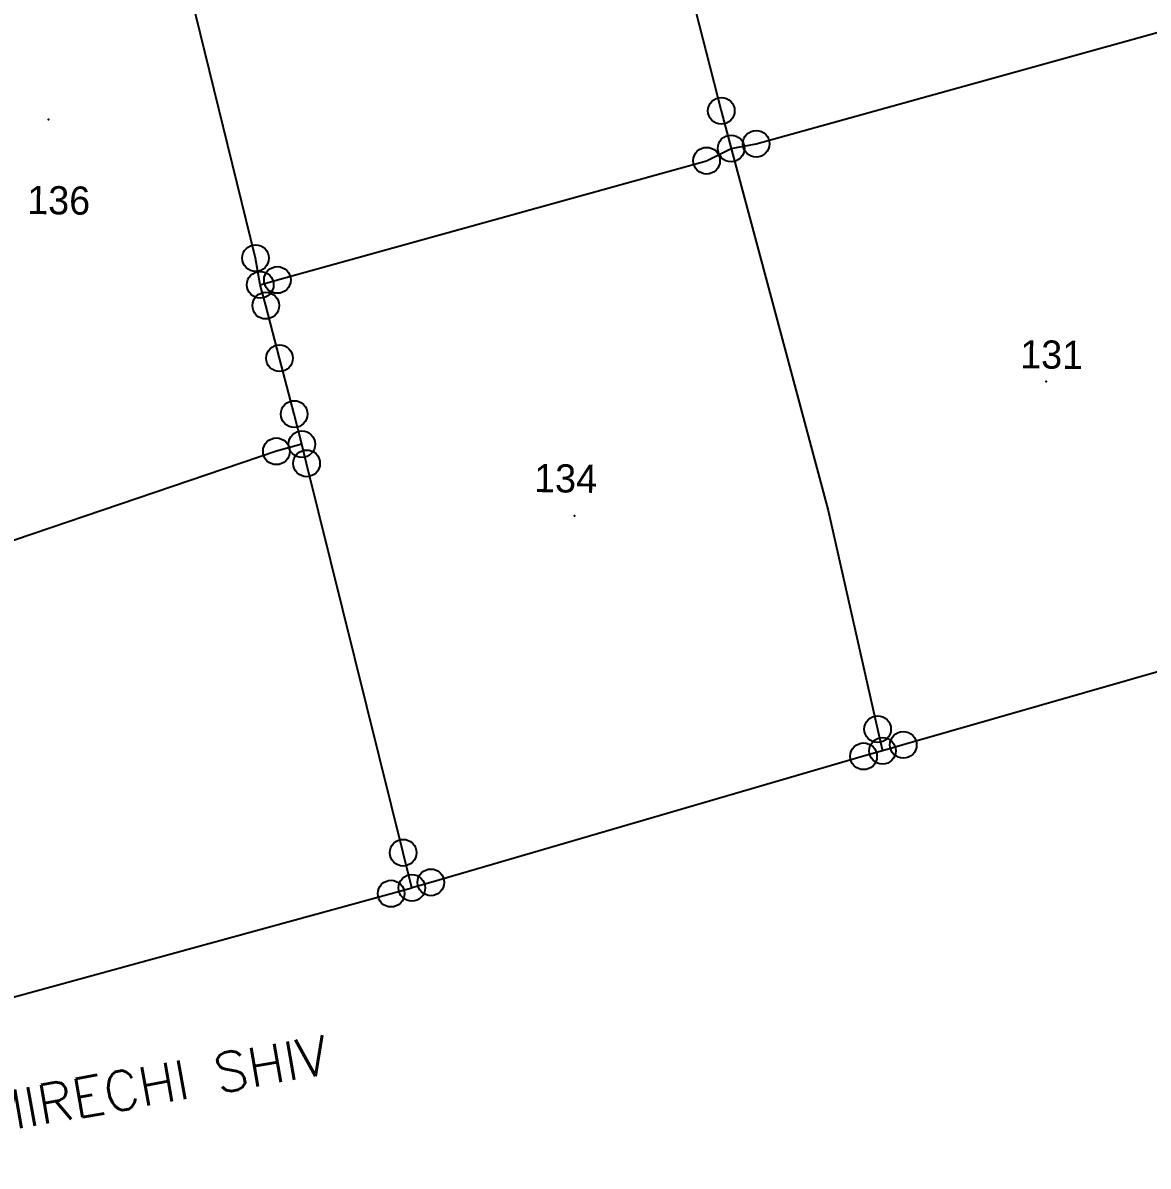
# Model space of a CAD drawing. Header units: metres. Extents: x 272249 to 276425, y 2131498 to 2137677.
# Drawn here: x 274642.9 to 274971.2, y 2135285.5 to 2135619.1 of the extents above; entities that cross this region are included whole.
import ezdxf

# ---------------------------------------------------------------- set-up
doc = ezdxf.new("R2010")
doc.units = ezdxf.units.M
for name, color, linetype in [('POINT_PARCEL', 7, 'Continuous'), ('POLY_PARCEL', 6, 'Continuous'), ('TEXT_MAPOUT', 7, 'Continuous'), ('TEXT_PARCEL', 7, 'Continuous'), ('V_BOUND_LINE', 7, 'Continuous')]:
    doc.layers.add(name, color=color, linetype=linetype)
doc.styles.get("Standard").update_dxf_attribs({"font": 'simplex.shx'})
doc.styles.add('TEXT_MAP', font='')
doc.styles.get('TEXT_MAP').set_extended_font_data('Kruti Dev 050')

msp = doc.modelspace()

# ---------------------------------------------------------------- linework, layer by layer
for centre in [(274846.7, 2135593.44), (274849.54, 2135582.48), (274856.88, 2135583.84), (274842.41, 2135578.9), (274710.82, 2135550.47), (274712.19, 2135542.7), (274717.18, 2135544.09), (274713.79, 2135536.61), (274717.82, 2135521.25), (274722.09, 2135504.97), (274724.33, 2135496.17), (274716.89, 2135494.1), (274725.71, 2135490.58), (274892.3, 2135413.02), (274899.79, 2135408.43), (274888.21, 2135405.1), (274893.73, 2135406.71), (274753.87, 2135376.98), (274761.97, 2135368.33), (274750.35, 2135365.04), (274756.42, 2135366.71)]:
    msp.add_circle(centre, 3.89)
at = {"layer": 'POINT_PARCEL'}
for p in [(274650.42, 2135590.87), (274941.5, 2135514.46), (274803.87, 2135475.26)]:
    msp.add_point(p, dxfattribs=at)
at = {"layer": 'POLY_PARCEL'}
for p, q in [((274807.16, 2135747.04), (274846.7, 2135593.44)), ((274710.82, 2135550.47), (274672.28, 2135707.4)), ((274856.88, 2135583.84), (274982.2, 2135618.61)), ((274846.7, 2135593.44), (274849.54, 2135582.48)), ((274842.41, 2135578.9), (274849.54, 2135582.48)), ((274849.54, 2135582.48), (274856.88, 2135583.84)), ((274849.54, 2135582.48), (274877.89, 2135476.82)), ((274717.18, 2135544.09), (274842.41, 2135578.9)), ((274712.19, 2135542.7), (274710.82, 2135550.47)), ((274712.19, 2135542.7), (274717.18, 2135544.09)), ((274713.79, 2135536.61), (274712.19, 2135542.7)), ((274717.82, 2135521.25), (274713.79, 2135536.61)), ((274722.09, 2135504.97), (274717.82, 2135521.25)), ((274724.33, 2135496.17), (274722.09, 2135504.97)), ((274724.33, 2135496.17), (274716.89, 2135494.1)), ((274725.71, 2135490.58), (274724.33, 2135496.17)), ((274716.89, 2135494.1), (274635.57, 2135466.48)), ((274753.87, 2135376.98), (274725.71, 2135490.58)), ((274877.89, 2135476.82), (274892.3, 2135413.02)), ((274892.3, 2135413.02), (274893.73, 2135406.71)), ((274756.42, 2135366.71), (274753.87, 2135376.98))]:
    msp.add_line(p, q, dxfattribs=at)
at = {"layer": 'V_BOUND_LINE'}
for p, q in [((275027.26, 2135445), (274899.79, 2135408.43)), ((274899.79, 2135408.43), (274893.73, 2135406.71)), ((274888.21, 2135405.1), (274761.97, 2135368.33)), ((274893.73, 2135406.71), (274888.21, 2135405.1)), ((274761.97, 2135368.33), (274756.42, 2135366.71)), ((274526.87, 2135303.74), (274750.35, 2135365.04)), ((274750.35, 2135365.04), (274756.42, 2135366.71))]:
    msp.add_line(p, q, dxfattribs=at)

# ---------------------------------------------------------------- texts
at = {"layer": 'TEXT_MAPOUT'}
msp.add_text('MAUJE MIRECHI SHIV', height=11.4238, rotation=9.9915, dxfattribs=at).set_placement((274577.43, 2135285.18))
at = {"layer": 'TEXT_PARCEL', "style": 'TEXT_MAP'}
for s, p in [('136', (274644.16, 2135563.36)), ('131', (274933.85, 2135518.34)), ('134', (274792.04, 2135482.21))]:
    msp.add_text(s, height=8.225, rotation=359.215, dxfattribs=at).set_placement(p)

doc.saveas('drawing.dxf')
